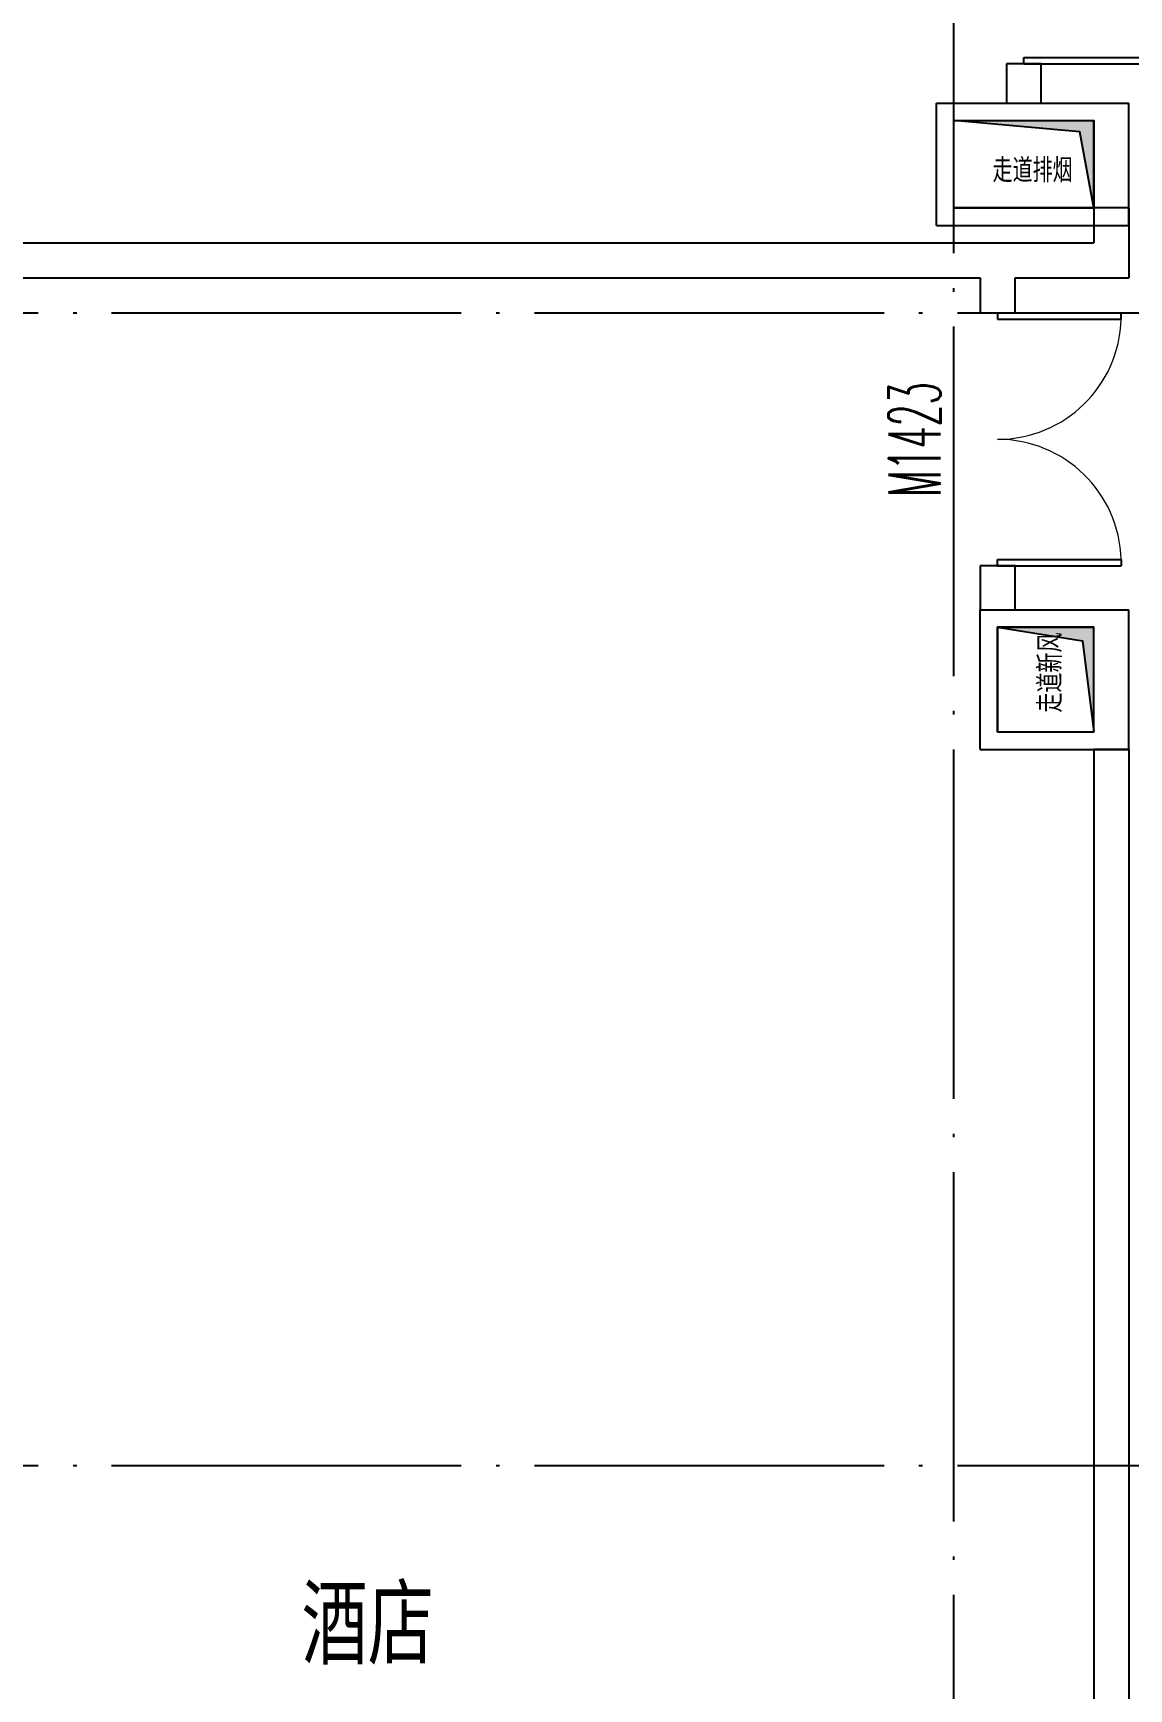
# Model space of a CAD drawing. Header units: millimetres. Extents: x 11476074 to 24729458, y -1239991 to 2813188.
# Drawn here: x 12559527 to 12565798, y 381035 to 390514 of the extents above; entities that cross this region are included whole.
import ezdxf

# ---------------------------------------------------------------- set-up
doc = ezdxf.new("R2010")
doc.units = ezdxf.units.MM
doc.header["$LTSCALE"] = 1000
doc.linetypes.add('DOTE', pattern=[2.42, 2, -0.2, 0.02, -0.2])
for name, color, linetype in [('A-ANNO-TEXT', 7, 'Continuous'), ('A-AXIS', 18, 'DOTE'), ('A-DOOR', 2, 'Continuous'), ('A-WALL', 5, 'Continuous'), ('A-WIND-IDEN', 211, 'Continuous'), ('GZDI-J建筑-楼板开洞', 251, 'Continuous'), ('GZDI1228', 20, 'Continuous'), ('排水沟', 133, 'Continuous')]:
    doc.layers.add(name, color=color, linetype=linetype)
doc.styles.add('_TCH_WINDOW', font='SIMPLEX', dxfattribs={"width": 0.7, "bigfont": 'GBCBIG'})
doc.styles.add('CCD_DIM', font='ARCHS.SHX', dxfattribs={"width": 0.7})
doc.styles.add('TITXV', font='', dxfattribs={"width": 0.7})
doc.styles.get('TITXV').set_extended_font_data('SimSun')

# ---------------------------------------------------------------- blocks, each defined once
blk = doc.blocks.new('4fgjg')
at = {"layer": 'GZDI-J建筑-楼板开洞'}
h = blk.add_hatch(color=256, dxfattribs=at)
h.dxf.hatch_style = 1
h.paths.add_polyline_path([(4999.9, -12400), (5800, -12400), (5800, -12900), (5721, -12465.3)])
h = blk.add_hatch(color=256, dxfattribs=at)
h.dxf.hatch_style = 1
h.paths.add_polyline_path([(5800.2, -15900.1), (5800.2, -15300), (5250.2, -15300), (5734.9, -15379)])
at = {"layer": 'A-WALL'}
for p, q in [((4899.9, -13000), (4899.9, -12300)), ((4899.9, -12300), (5999.9, -12300)), ((5999.9, -13000), (5999.9, -12300)), ((4999.9, -12900), (4999.9, -12400)), ((4999.9, -12400), (5799.9, -12400)), ((5799.9, -12900), (5799.9, -12400)), ((4999.9, -12900), (5799.9, -12900)), ((4899.9, -13000), (5999.9, -13000)), ((5150.2, -16000.1), (5150.2, -15200.1)), ((5150.2, -15200.1), (6000.2, -15200.1)), ((6000.2, -16000.1), (6000.2, -15200.1)), ((5250.2, -15900.1), (5250.2, -15300.1)), ((5250.2, -15300.1), (5800.2, -15300.1)), ((5800.2, -15900.1), (5800.2, -15300.1)), ((5250.2, -15900.1), (5800.2, -15900.1)), ((5150.2, -16000.1), (6000.2, -16000.1))]:
    blk.add_line(p, q, dxfattribs=at)
at = {"layer": 'GZDI-J建筑-楼板开洞', "color": 30}
for points in [[(5800, -12400), (5800, -12900), (4999.9, -12900), (4999.9, -12400)], [(4999.9, -12400), (5800, -12400), (5800, -12900), (5721, -12465.3)], [(5800.2, -15300), (5250.2, -15300), (5250.2, -15900.1), (5800.2, -15900.1)], [(5800.2, -15900.1), (5800.2, -15300), (5250.2, -15300), (5734.9, -15379)]]:
    blk.add_lwpolyline(points, close=True, dxfattribs=at)
at = {"layer": 'GZDI1228', "insert": (5679.2, -12753.5), "char_height": 120, "attachment_point": 9, "style": 'CCD_DIM'}
blk.add_mtext_dynamic_manual_height_columns('{\\fSimSun|b0|i0|c134|p2;走道排烟}', width=569.927, gutter_width=1500, heights=[0], dxfattribs=at)
at = {"layer": 'GZDI1228', "insert": (5619.4, -15789.3), "char_height": 120, "attachment_point": 7, "rotation": 90, "style": 'CCD_DIM'}
blk.add_mtext_dynamic_manual_height_columns('{\\fSimSun|b0|i0|c134|p2;走道新风}', width=569.927, gutter_width=1500, heights=[0], dxfattribs=at)
blk = doc.blocks.new('qlzw')
at = {"layer": 'A-AXIS'}
for p, q in [((12431366.8, 979989.8, 0), (12431366.8, 1082989.8)), ((12416866.8, 1020789.8), (12486866.8, 1020789.8)), ((12416866.8, 1014189.8), (12486866.8, 1014189.8))]:
    blk.add_line(p, q, dxfattribs=at)
blk = doc.blocks.new('$DorLib2D$00000002')
for p, q in [((-0.5, 0), (-0.5, 0.4875)), ((-0.475, 0.4875), (-0.5, 0.4875)), ((-0.475, 0), (-0.475, 0.4875)), ((0.475, 0), (0.475, 0.4875)), ((0.475, 0.4875), (0.5, 0.4875)), ((0.5, 0), (0.5, 0.4875)), ((-0.5, 0), (-0.475, 0)), ((0.5, 0), (0.475, 0))]:
    blk.add_line(p, q)
at = {"lineweight": 13}
for centre, start, end in [((-0.4875, 0), 0, 88.53072), ((0.4875, 0), 91.46928, 180)]:
    blk.add_arc(centre, 0.4875, start, end, dxfattribs=at)

msp = doc.modelspace()

# ---------------------------------------------------------------- linework, layer by layer
at = {"layer": 'A-WALL'}
for p, q in [((12565296.9, 390338.6), (12565096.9, 390338.6)), ((12565096.9, 390338.6), (12565096.9, 390113.2)), ((12565296.9, 390113.2), (12565296.9, 390338.6)), ((12565096.9, 390113.2), (12565296.9, 390113.2)), ((12565596.8, 389513.2), (12565596.8, 389313.2)), ((12565796.8, 389513.2), (12565596.8, 389513.2)), ((12565796.8, 389513.2), (12565796.8, 389113.2)), ((12557366.8, 389313.2), (12565047, 389313.2)), ((12565047, 389313.2), (12565596.8, 389313.2)), ((12557366.8, 389113.2), (12564947, 389113.2)), ((12564947, 389113.2), (12564947, 388913.2)), ((12565147, 388913.2), (12565147, 389113.2)), ((12565147, 389113.2), (12565796.8, 389113.2)), ((12564947, 388913.2), (12565147, 388913.2)), ((12565147, 387463.2), (12564947, 387463.2)), ((12564947, 387463.2), (12564947, 387213.1)), ((12565147, 387213.1), (12565147, 387463.2)), ((12564947, 387213.1), (12565147, 387213.1)), ((12565596.8, 386413.1), (12565596.8, 376113.2)), ((12565796.8, 386413.1), (12565596.8, 386413.1)), ((12565796.8, 386413.1), (12565796.8, 375913.2))]:
    msp.add_line(p, q, dxfattribs=at)

# ---------------------------------------------------------------- block references
msp.add_blockref('4fgjg', (12559796.8, 402413.2))
at = {"layer": 'A-DOOR'}
ref = msp.add_blockref('$DorLib2D$00000002', (12565196.9, 391063.6), dxfattribs=dict(at, xscale=1450, yscale=1450, zscale=1450, rotation=270))
ref.add_attrib('A', 'M1423', (12564712.5, 390734.6), dxfattribs={"layer": 'A-WIND-IDEN', "height": 297.5, "rotation": 90, "style": '_TCH_WINDOW', "width": 0.494118})
ref = msp.add_blockref('$DorLib2D$00000002', (12565047, 388188.2), dxfattribs=dict(at, xscale=1450, yscale=1450, zscale=1450, rotation=270))
ref.add_attrib('A', 'M1423', (12564720.7, 387859.2), dxfattribs={"layer": 'A-WIND-IDEN', "height": 297.5, "rotation": 90, "style": '_TCH_WINDOW', "width": 0.494118})
at = {"layer": '排水沟'}
msp.add_blockref('qlzw', (133430, -631876.5), dxfattribs=at)

# ---------------------------------------------------------------- texts
at = {"layer": 'A-ANNO-TEXT', "style": 'TITXV', "width": 0.7}
msp.add_text('酒店', height=396.52, dxfattribs=at).set_placement((12561063.6, 381216.8))

doc.saveas('drawing.dxf')
